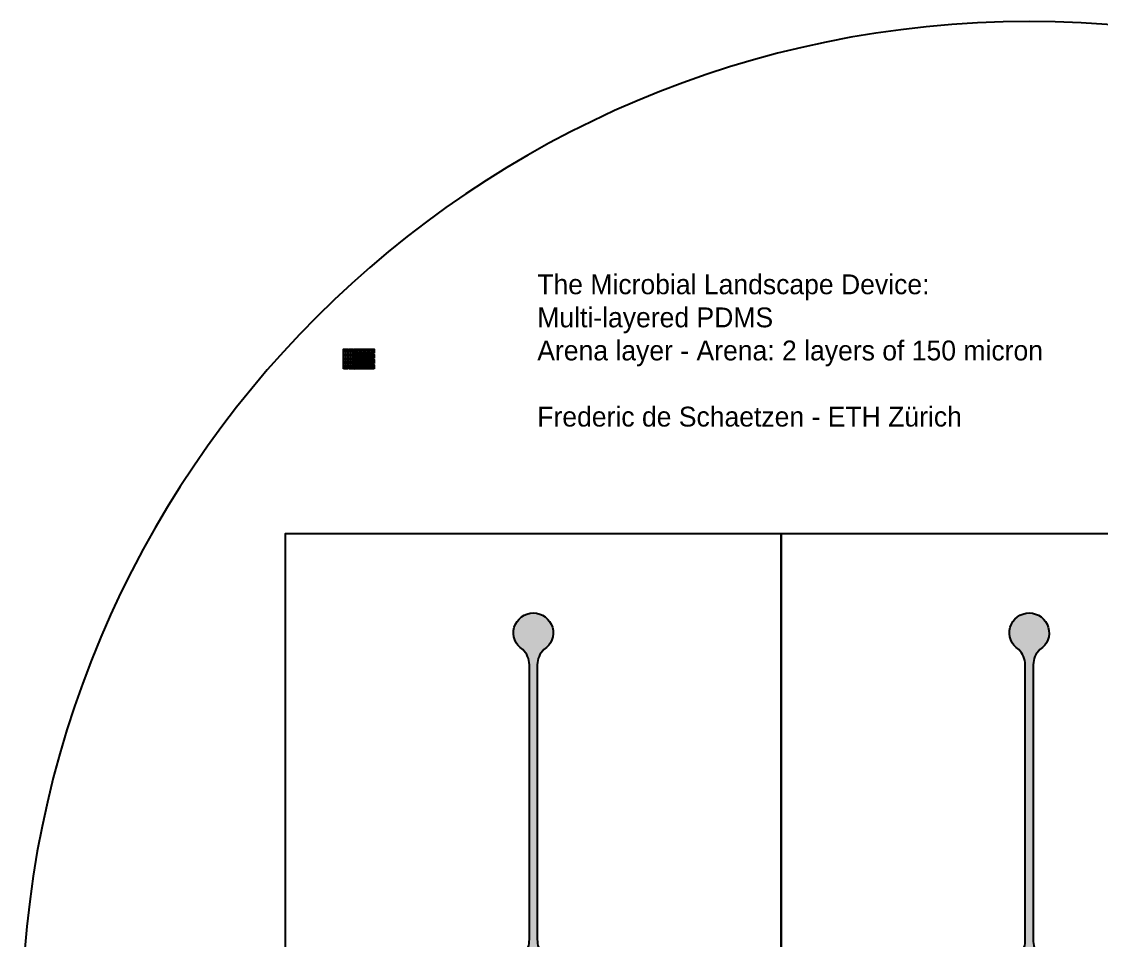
# Model space of a CAD drawing. Extents: x -163 to -54, y -239 to -137.
# Drawn here: x -159.2 to -104.8, y -183.7 to -137.5 of the extents above; entities that cross this region are included whole.
import ezdxf

# ---------------------------------------------------------------- set-up
doc = ezdxf.new("R2010")
doc.units = 0
doc.header["$MEASUREMENT"] = 0

msp = doc.modelspace()

# ---------------------------------------------------------------- hatches: boundary and pattern name
h = msp.add_hatch(color=256)
h.dxf.hatch_style = 1
h.paths.add_polyline_path([(-142.8619220078881, -154.0443078209896), (-142.8619220078881, -153.9943078209895), (-142.8919220078881, -153.9943078209895), (-142.8919220078881, -154.0443078209896), (-142.9419220078881, -154.0443078209896), (-142.9419220078881, -154.0743078209896), (-142.8919220078881, -154.0743078209896), (-142.8919220078881, -154.0843078209896), (-142.8919220078881, -154.1243078209895), (-142.8619220078881, -154.1243078209895), (-142.8619220078881, -154.0743078209896), (-142.8119220078881, -154.0743078209896), (-142.8119220078881, -154.0443078209896)])
h.paths.add_polyline_path([(-142.8619220078881, -154.2443078209895), (-142.8619220078881, -154.1943078209895), (-142.8919220078881, -154.1943078209895), (-142.8919220078881, -154.2443078209895), (-142.9419220078881, -154.2443078209895), (-142.9419220078881, -154.2743078209896), (-142.8919220078881, -154.2743078209896), (-142.8919220078881, -154.2843078209896), (-142.8919220078881, -154.3243078209895), (-142.8619220078881, -154.3243078209895), (-142.8619220078881, -154.2743078209896), (-142.8119220078881, -154.2743078209896), (-142.8119220078881, -154.2443078209895)])
h.paths.add_polyline_path([(-142.8619220078881, -154.4443078209895), (-142.8619220078881, -154.3943078209895), (-142.8919220078881, -154.3943078209895), (-142.8919220078881, -154.4443078209895), (-142.9419220078881, -154.4443078209895), (-142.9419220078881, -154.4743078209896), (-142.8919220078881, -154.4743078209896), (-142.8919220078881, -154.4843078209896), (-142.8919220078881, -154.5243078209895), (-142.8619220078881, -154.5243078209895), (-142.8619220078881, -154.4743078209896), (-142.8119220078881, -154.4743078209896), (-142.8119220078881, -154.4443078209895)])
h.paths.add_polyline_path([(-142.8619220078881, -154.6443078209895), (-142.8619220078881, -154.5943078209895), (-142.8919220078881, -154.5943078209895), (-142.8919220078881, -154.6443078209895), (-142.9419220078881, -154.6443078209895), (-142.9419220078881, -154.6743078209896), (-142.8919220078881, -154.6743078209896), (-142.8919220078881, -154.6843078209895), (-142.8919220078881, -154.7243078209895), (-142.8619220078881, -154.7243078209895), (-142.8619220078881, -154.6743078209896), (-142.8119220078881, -154.6743078209896), (-142.8119220078881, -154.6443078209895)])
h.paths.add_polyline_path([(-142.8619220078881, -154.8443078209895), (-142.8619220078881, -154.7943078209895), (-142.8919220078881, -154.7943078209895), (-142.8919220078881, -154.8443078209895), (-142.9419220078881, -154.8443078209895), (-142.9419220078881, -154.8743078209895), (-142.8919220078881, -154.8743078209895), (-142.8919220078881, -154.8843078209895), (-142.8919220078881, -154.9243078209895), (-142.8619220078881, -154.9243078209895), (-142.8619220078881, -154.8743078209895), (-142.8119220078881, -154.8743078209895), (-142.8119220078881, -154.8443078209895)])
h.paths.add_polyline_path([(-142.5952553412214, -154.8443078209895), (-142.5952553412214, -154.7943078209895), (-142.6252553412214, -154.7943078209895), (-142.6252553412214, -154.8443078209895), (-142.6752553412215, -154.8443078209895), (-142.6752553412215, -154.8743078209895), (-142.6252553412214, -154.8743078209895), (-142.6252553412214, -154.8843078209895), (-142.6252553412214, -154.9243078209895), (-142.5952553412214, -154.9243078209895), (-142.5952553412214, -154.8743078209895), (-142.5452553412215, -154.8743078209895), (-142.5452553412215, -154.8443078209895)])
h.paths.add_polyline_path([(-142.5952553412214, -154.6443078209895), (-142.5952553412214, -154.5943078209895), (-142.6252553412214, -154.5943078209895), (-142.6252553412214, -154.6443078209895), (-142.6752553412215, -154.6443078209895), (-142.6752553412215, -154.6743078209896), (-142.6252553412214, -154.6743078209896), (-142.6252553412214, -154.6843078209895), (-142.6252553412214, -154.7243078209895), (-142.5952553412214, -154.7243078209895), (-142.5952553412214, -154.6743078209896), (-142.5452553412215, -154.6743078209896), (-142.5452553412215, -154.6443078209895)])
h.paths.add_polyline_path([(-142.5952553412214, -154.4443078209895), (-142.5952553412214, -154.3943078209895), (-142.6252553412214, -154.3943078209895), (-142.6252553412214, -154.4443078209895), (-142.6752553412215, -154.4443078209895), (-142.6752553412215, -154.4743078209896), (-142.6252553412214, -154.4743078209896), (-142.6252553412214, -154.4843078209896), (-142.6252553412214, -154.5243078209895), (-142.5952553412214, -154.5243078209895), (-142.5952553412214, -154.4743078209896), (-142.5452553412215, -154.4743078209896), (-142.5452553412215, -154.4443078209895)])
h.paths.add_polyline_path([(-142.5952553412214, -154.2443078209895), (-142.5952553412214, -154.1943078209895), (-142.6252553412214, -154.1943078209895), (-142.6252553412214, -154.2443078209895), (-142.6752553412215, -154.2443078209895), (-142.6752553412215, -154.2743078209896), (-142.6252553412214, -154.2743078209896), (-142.6252553412214, -154.2843078209896), (-142.6252553412214, -154.3243078209895), (-142.5952553412214, -154.3243078209895), (-142.5952553412214, -154.2743078209896), (-142.5452553412215, -154.2743078209896), (-142.5452553412215, -154.2443078209895)])
h.paths.add_polyline_path([(-142.5952553412214, -154.0443078209896), (-142.5952553412214, -153.9943078209895), (-142.6252553412214, -153.9943078209895), (-142.6252553412214, -154.0443078209896), (-142.6752553412215, -154.0443078209896), (-142.6752553412215, -154.0743078209896), (-142.6252553412214, -154.0743078209896), (-142.6252553412214, -154.0843078209896), (-142.6252553412214, -154.1243078209895), (-142.5952553412214, -154.1243078209895), (-142.5952553412214, -154.0743078209896), (-142.5452553412215, -154.0743078209896), (-142.5452553412215, -154.0443078209896)])
h.paths.add_polyline_path([(-142.3585886745547, -154.0443078209895), (-142.4085886745547, -154.0443078209895), (-142.4085886745547, -154.0743078209895), (-142.3585886745547, -154.0743078209895), (-142.3585886745547, -154.1243078209895), (-142.3285886745547, -154.1243078209895), (-142.3285886745547, -154.0743078209895), (-142.3185886745547, -154.0743078209895), (-142.2785886745547, -154.0743078209895), (-142.2785886745547, -154.0443078209895), (-142.3285886745547, -154.0443078209895), (-142.3285886745547, -153.9943078209895), (-142.3585886745547, -153.9943078209895)])
h.paths.add_polyline_path([(-142.3585886745547, -154.3109744876562), (-142.4085886745547, -154.3109744876562), (-142.4085886745547, -154.3409744876562), (-142.3585886745547, -154.3409744876562), (-142.3585886745547, -154.3909744876562), (-142.3285886745547, -154.3909744876562), (-142.3285886745547, -154.3409744876562), (-142.3185886745547, -154.3409744876562), (-142.2785886745547, -154.3409744876562), (-142.2785886745547, -154.3109744876562), (-142.3285886745547, -154.3109744876562), (-142.3285886745547, -154.2609744876562), (-142.3585886745547, -154.2609744876562)])
h.paths.add_polyline_path([(-142.3585886745547, -154.5776411543229), (-142.4085886745547, -154.5776411543229), (-142.4085886745547, -154.6076411543228), (-142.3585886745547, -154.6076411543228), (-142.3585886745547, -154.6576411543228), (-142.3285886745547, -154.6576411543228), (-142.3285886745547, -154.6076411543228), (-142.3185886745547, -154.6076411543228), (-142.2785886745547, -154.6076411543228), (-142.2785886745547, -154.5776411543229), (-142.3285886745547, -154.5776411543229), (-142.3285886745547, -154.5276411543229), (-142.3585886745547, -154.5276411543229)])
h.paths.add_polyline_path([(-142.3585886745547, -154.8443078209895), (-142.4085886745547, -154.8443078209895), (-142.4085886745547, -154.8743078209895), (-142.3585886745547, -154.8743078209895), (-142.3585886745547, -154.9243078209895), (-142.3285886745547, -154.9243078209895), (-142.3285886745547, -154.8743078209895), (-142.3185886745547, -154.8743078209895), (-142.2785886745547, -154.8743078209895), (-142.2785886745547, -154.8443078209895), (-142.3285886745547, -154.8443078209895), (-142.3285886745547, -154.7943078209895), (-142.3585886745547, -154.7943078209895)])
h.paths.add_polyline_path([(-142.1585886745547, -154.8443078209895), (-142.2085886745547, -154.8443078209895), (-142.2085886745547, -154.8743078209895), (-142.1585886745547, -154.8743078209895), (-142.1585886745547, -154.9243078209895), (-142.1285886745547, -154.9243078209895), (-142.1285886745547, -154.8743078209895), (-142.1185886745548, -154.8743078209895), (-142.0785886745547, -154.8743078209895), (-142.0785886745547, -154.8443078209895), (-142.1285886745547, -154.8443078209895), (-142.1285886745547, -154.7943078209895), (-142.1585886745547, -154.7943078209895)])
h.paths.add_polyline_path([(-142.1585886745547, -154.5776411543229), (-142.2085886745547, -154.5776411543229), (-142.2085886745547, -154.6076411543228), (-142.1585886745547, -154.6076411543228), (-142.1585886745547, -154.6576411543228), (-142.1285886745547, -154.6576411543228), (-142.1285886745547, -154.6076411543228), (-142.1185886745548, -154.6076411543228), (-142.0785886745547, -154.6076411543228), (-142.0785886745547, -154.5776411543229), (-142.1285886745547, -154.5776411543229), (-142.1285886745547, -154.5276411543229), (-142.1585886745547, -154.5276411543229)])
h.paths.add_polyline_path([(-142.1585886745547, -154.3109744876562), (-142.2085886745547, -154.3109744876562), (-142.2085886745547, -154.3409744876562), (-142.1585886745547, -154.3409744876562), (-142.1585886745547, -154.3909744876562), (-142.1285886745547, -154.3909744876562), (-142.1285886745547, -154.3409744876562), (-142.1185886745548, -154.3409744876562), (-142.0785886745547, -154.3409744876562), (-142.0785886745547, -154.3109744876562), (-142.1285886745547, -154.3109744876562), (-142.1285886745547, -154.2609744876562), (-142.1585886745547, -154.2609744876562)])
h.paths.add_polyline_path([(-142.1585886745547, -154.0443078209895), (-142.2085886745547, -154.0443078209895), (-142.2085886745547, -154.0743078209895), (-142.1585886745547, -154.0743078209895), (-142.1585886745547, -154.1243078209895), (-142.1285886745547, -154.1243078209895), (-142.1285886745547, -154.0743078209895), (-142.1185886745548, -154.0743078209895), (-142.0785886745547, -154.0743078209895), (-142.0785886745547, -154.0443078209895), (-142.1285886745547, -154.0443078209895), (-142.1285886745547, -153.9943078209895), (-142.1585886745547, -153.9943078209895)])
h.paths.add_polyline_path([(-141.9585886745548, -154.0443078209895), (-142.0085886745547, -154.0443078209895), (-142.0085886745547, -154.0743078209895), (-141.9585886745548, -154.0743078209895), (-141.9585886745548, -154.1243078209895), (-141.9285886745548, -154.1243078209895), (-141.9285886745548, -154.0743078209895), (-141.9185886745548, -154.0743078209895), (-141.8785886745547, -154.0743078209895), (-141.8785886745547, -154.0443078209895), (-141.9285886745548, -154.0443078209895), (-141.9285886745548, -153.9943078209895), (-141.9585886745548, -153.9943078209895)])
h.paths.add_polyline_path([(-141.9585886745548, -154.3109744876562), (-142.0085886745547, -154.3109744876562), (-142.0085886745547, -154.3409744876562), (-141.9585886745548, -154.3409744876562), (-141.9585886745548, -154.3909744876562), (-141.9285886745548, -154.3909744876562), (-141.9285886745548, -154.3409744876562), (-141.9185886745548, -154.3409744876562), (-141.8785886745547, -154.3409744876562), (-141.8785886745547, -154.3109744876562), (-141.9285886745548, -154.3109744876562), (-141.9285886745548, -154.2609744876562), (-141.9585886745548, -154.2609744876562)])
h.paths.add_polyline_path([(-141.9585886745548, -154.5776411543229), (-142.0085886745547, -154.5776411543229), (-142.0085886745547, -154.6076411543228), (-141.9585886745548, -154.6076411543228), (-141.9585886745548, -154.6576411543228), (-141.9285886745548, -154.6576411543228), (-141.9285886745548, -154.6076411543228), (-141.9185886745548, -154.6076411543228), (-141.8785886745547, -154.6076411543228), (-141.8785886745547, -154.5776411543229), (-141.9285886745548, -154.5776411543229), (-141.9285886745548, -154.5276411543229), (-141.9585886745548, -154.5276411543229)])
h.paths.add_polyline_path([(-141.9585886745548, -154.8443078209895), (-142.0085886745547, -154.8443078209895), (-142.0085886745547, -154.8743078209895), (-141.9585886745548, -154.8743078209895), (-141.9585886745548, -154.9243078209895), (-141.9285886745548, -154.9243078209895), (-141.9285886745548, -154.8743078209895), (-141.9185886745548, -154.8743078209895), (-141.8785886745547, -154.8743078209895), (-141.8785886745547, -154.8443078209895), (-141.9285886745548, -154.8443078209895), (-141.9285886745548, -154.7943078209895), (-141.9585886745548, -154.7943078209895)])
h.paths.add_polyline_path([(-141.7585886745548, -154.8443078209895), (-141.8085886745548, -154.8443078209895), (-141.8085886745548, -154.8743078209895), (-141.7585886745548, -154.8743078209895), (-141.7585886745548, -154.9243078209895), (-141.7285886745548, -154.9243078209895), (-141.7285886745548, -154.8743078209895), (-141.7185886745548, -154.8743078209895), (-141.6785886745548, -154.8743078209895), (-141.6785886745548, -154.8443078209895), (-141.7285886745548, -154.8443078209895), (-141.7285886745548, -154.7943078209895), (-141.7585886745548, -154.7943078209895)])
h.paths.add_polyline_path([(-141.7585886745548, -154.5776411543229), (-141.8085886745548, -154.5776411543229), (-141.8085886745548, -154.6076411543228), (-141.7585886745548, -154.6076411543228), (-141.7585886745548, -154.6576411543228), (-141.7285886745548, -154.6576411543228), (-141.7285886745548, -154.6076411543228), (-141.7185886745548, -154.6076411543228), (-141.6785886745548, -154.6076411543228), (-141.6785886745548, -154.5776411543229), (-141.7285886745548, -154.5776411543229), (-141.7285886745548, -154.5276411543229), (-141.7585886745548, -154.5276411543229)])
h.paths.add_polyline_path([(-141.7585886745548, -154.3109744876562), (-141.8085886745548, -154.3109744876562), (-141.8085886745548, -154.3409744876562), (-141.7585886745548, -154.3409744876562), (-141.7585886745548, -154.3909744876562), (-141.7285886745548, -154.3909744876562), (-141.7285886745548, -154.3409744876562), (-141.7185886745548, -154.3409744876562), (-141.6785886745548, -154.3409744876562), (-141.6785886745548, -154.3109744876562), (-141.7285886745548, -154.3109744876562), (-141.7285886745548, -154.2609744876562), (-141.7585886745548, -154.2609744876562)])
h.paths.add_polyline_path([(-141.7585886745548, -154.0443078209895), (-141.8085886745548, -154.0443078209895), (-141.8085886745548, -154.0743078209895), (-141.7585886745548, -154.0743078209895), (-141.7585886745548, -154.1243078209895), (-141.7285886745548, -154.1243078209895), (-141.7285886745548, -154.0743078209895), (-141.7185886745548, -154.0743078209895), (-141.6785886745548, -154.0743078209895), (-141.6785886745548, -154.0443078209895), (-141.7285886745548, -154.0443078209895), (-141.7285886745548, -153.9943078209895), (-141.7585886745548, -153.9943078209895)])
h = msp.add_hatch(color=256)
h.dxf.hatch_style = 1
h.paths.add_polyline_path([(-141.5585886731803, -154.8443078245473), (-141.6085886731803, -154.8443078245473), (-141.6085886731803, -154.8743078245473), (-141.5585886731803, -154.8743078245473), (-141.5585886731803, -154.9243078245473), (-141.5285886731803, -154.9243078245473), (-141.5285886731803, -154.8743078245473), (-141.5185886731803, -154.8743078245473), (-141.4785886731803, -154.8743078245473), (-141.4785886731803, -154.8443078245473), (-141.5285886731803, -154.8443078245473), (-141.5285886731803, -154.7943078245473), (-141.5585886731803, -154.7943078245473)])
h.paths.add_polyline_path([(-141.5585886745548, -154.5776411543229), (-141.6085886745548, -154.5776411543229), (-141.6085886745548, -154.6076411543228), (-141.5585886745548, -154.6076411543228), (-141.5585886745548, -154.6576411543228), (-141.5285886745548, -154.6576411543228), (-141.5285886745548, -154.6076411543228), (-141.5185886745548, -154.6076411543228), (-141.4785886745548, -154.6076411543228), (-141.4785886745548, -154.5776411543229), (-141.5285886745548, -154.5776411543229), (-141.5285886745548, -154.5276411543229), (-141.5585886745548, -154.5276411543229)])
h.paths.add_polyline_path([(-141.5585886745548, -154.3109744876562), (-141.6085886745548, -154.3109744876562), (-141.6085886745548, -154.3409744876562), (-141.5585886745548, -154.3409744876562), (-141.5585886745548, -154.3909744876562), (-141.5285886745548, -154.3909744876562), (-141.5285886745548, -154.3409744876562), (-141.5185886745548, -154.3409744876562), (-141.4785886745548, -154.3409744876562), (-141.4785886745548, -154.3109744876562), (-141.5285886745548, -154.3109744876562), (-141.5285886745548, -154.2609744876562), (-141.5585886745548, -154.2609744876562)])
h.paths.add_polyline_path([(-141.5585886735565, -154.0443078236073), (-141.6085886735565, -154.0443078236073), (-141.6085886735565, -154.0743078236073), (-141.5585886735565, -154.0743078236073), (-141.5585886735565, -154.1243078236073), (-141.5285886735565, -154.1243078236073), (-141.5285886735565, -154.0743078236073), (-141.5185886735565, -154.0743078236073), (-141.4785886735565, -154.0743078236073), (-141.4785886735565, -154.0443078236073), (-141.5285886735565, -154.0443078236073), (-141.5285886735565, -153.9943078236073), (-141.5585886735565, -153.9943078236073)])
h = msp.add_hatch(color=256)
h.dxf.hatch_style = 1
edge = h.paths.add_edge_path()
edge.add_line((-131.3589216838837, -189.6875833902776), (-133.0002252971805, -192.0447262474204))
edge.add_arc((-131.7066432212724, -192.811788580538), 1.503907979232281, 149.3331024544326, 179.9999999999978)
edge.add_line((-133.2105512005047, -192.811788580538), (-133.2105512005055, -206.6510133060382))
edge.add_arc((-132.1731708454298, -206.6510133060382), 1.037380355075669, 179.9999999999968, 227.3120438525849)
edge.add_arc((-133.4105512005056, -208.2590119617061), 0.9999999999999898, -237.72177257089072, 57.72177257088572, ccw=False)
edge.add_arc((-134.6479315555812, -206.6510133060381), 1.037380355075727, 312.6879561474085, 359.9999999999968)
edge.add_line((-133.6105512005055, -206.6510133060381), (-133.6105512005047, -192.811788580538))
edge.add_arc((-135.114459179737, -192.8117885805379), 1.503907979232281, 359.9999999999968, 390.6668975455611)
edge.add_line((-133.8208771038288, -192.0447262474204), (-135.4621807171252, -189.6875833902775))
edge.add_arc((-133.4105512005044, -188.2590119617061), 2.500000000000021, 145.1500954209535, 214.849904579045, ccw=False)
edge.add_line((-135.4621807171252, -186.8304405331347), (-133.8208771038286, -184.4732976759919))
edge.add_arc((-135.1144591797368, -183.7062353428743), 1.50390797923233, 329.3331024544337, 359.9999999999989)
edge.add_line((-133.6105512005044, -183.7062353428743), (-133.6105512005044, -169.8670106173741))
edge.add_arc((-134.6479315555802, -169.8670106173741), 1.037380355075726, 0, 47.31204385258707)
edge.add_arc((-133.4105512005044, -168.2590119617061), 1.000000000000023, -57.72177257089021, 237.7217725708888, ccw=False)
edge.add_arc((-132.1731708454287, -169.8670106173741), 1.037380355075704, 132.6879561474118, 180)
edge.add_line((-133.2105512005044, -169.8670106173741), (-133.2105512005044, -183.7062353428743))
edge.add_arc((-131.7066432212721, -183.7062353428744), 1.503907979232309, 179.9999999999989, 210.6668975455645)
edge.add_line((-133.0002252971803, -184.4732976759919), (-131.3589216838837, -186.8304405331347))
edge.add_arc((-133.4105512005044, -188.2590119617061), 2.500000000000007, -34.84990457904678, 34.84990457904678, ccw=False)
h = msp.add_hatch(color=256)
h.dxf.hatch_style = 1
edge = h.paths.add_edge_path()
edge.add_line((-106.3589216838837, -189.6875833902779), (-108.0002252971804, -192.0447262474208))
edge.add_arc((-106.7066432212723, -192.8117885805384), 1.503907979232307, 149.3331024544319, 179.9999999999968)
edge.add_line((-108.2105512005046, -192.8117885805383), (-108.2105512005054, -206.6510133060385))
edge.add_arc((-107.1731708454297, -206.6510133060386), 1.037380355075697, 179.9999999999968, 227.3120438525844)
edge.add_arc((-108.4105512005055, -208.2590119617065), 1.000000000000006, -237.72177257089095, 57.7217725708872, ccw=False)
edge.add_arc((-109.6479315555811, -206.6510133060385), 1.037380355075696, 312.687956147409, 359.9999999999984)
edge.add_line((-108.6105512005054, -206.6510133060385), (-108.6105512005046, -192.8117885805383))
edge.add_arc((-110.1144591797369, -192.8117885805382), 1.503907979232295, 359.9999999999968, 390.6668975455608)
edge.add_line((-108.8208771038287, -192.0447262474208), (-110.4621807171251, -189.6875833902779))
edge.add_arc((-108.4105512005044, -188.2590119617065), 2.500000000000021, 145.1500954209535, 214.849904579045, ccw=False)
edge.add_line((-110.4621807171251, -186.830440533135), (-108.8208771038285, -184.4732976759922))
edge.add_arc((-110.1144591797367, -183.7062353428747), 1.503907979232317, 329.3331024544334, 359.9999999999989)
edge.add_line((-108.6105512005044, -183.7062353428747), (-108.6105512005044, -169.8670106173745))
edge.add_arc((-109.6479315555801, -169.8670106173745), 1.037380355075697, 0, 47.31204385258823)
edge.add_arc((-108.4105512005044, -168.2590119617064), 1.000000000000015, -57.72177257088953, 237.7217725708895, ccw=False)
edge.add_arc((-107.1731708454287, -169.8670106173745), 1.037380355075714, 132.6879561474124, 180)
edge.add_line((-108.2105512005044, -169.8670106173745), (-108.2105512005043, -183.7062353428747))
edge.add_arc((-106.706643221272, -183.7062353428747), 1.503907979232309, 180, 210.6668975455654)
edge.add_line((-108.0002252971802, -184.4732976759922), (-106.3589216838837, -186.830440533135))
edge.add_arc((-108.4105512005044, -188.2590119617065), 2.500000000000007, -34.84990457904678, 34.84990457904678, ccw=False)

# ---------------------------------------------------------------- linework, layer by layer
msp.add_line((-142.4685886745548, -154.9593078209895), (-142.4435886745548, -154.9593078209895))
for points in [[(-57.6105512005044, -188.2590119617064, 0.9999999999999999), (-159.2105512005044, -188.2590119617064, 0.9999999999999999), (-57.6105512005044, -188.2590119617064)], [(-131.3589216838837, -189.6875833902776), (-133.0002252971805, -192.0447262474204, 0.1346139652638198), (-133.2105512005047, -192.811788580538), (-133.2105512005055, -206.6510133060382, 0.2094211567484371), (-132.8765200917624, -207.4135471339963, -3.455725326663301), (-133.9445823092487, -207.4135471339962, 0.2094211567484441), (-133.6105512005055, -206.6510133060381), (-133.6105512005047, -192.811788580538, 0.1346139652638162), (-133.8208771038288, -192.0447262474204), (-135.4621807171252, -189.6875833902775, -0.3138593383654851), (-135.4621807171252, -186.8304405331347), (-133.8208771038286, -184.4732976759919, 0.1346139652638221), (-133.6105512005044, -183.7062353428743), (-133.6105512005044, -169.8670106173741, 0.2094211567484411), (-133.9445823092476, -169.104476789416, -3.455725326663341), (-132.8765200917613, -169.104476789416, 0.20942115674844), (-133.2105512005044, -169.8670106173741), (-133.2105512005044, -183.7062353428743, 0.1346139652638222), (-133.0002252971803, -184.4732976759919), (-131.3589216838837, -186.8304405331347, -0.3138593383654968)], [(-106.3589216838837, -189.6875833902779), (-108.0002252971804, -192.0447262474208, 0.1346139652638198), (-108.2105512005046, -192.8117885805383), (-108.2105512005054, -206.6510133060385, 0.2094211567484371), (-107.8765200917623, -207.4135471339966, -3.455725326663301), (-108.9445823092486, -207.4135471339966, 0.2094211567484441), (-108.6105512005054, -206.6510133060385), (-108.6105512005046, -192.8117885805383, 0.1346139652638162), (-108.8208771038287, -192.0447262474208), (-110.4621807171251, -189.6875833902779, -0.3138593383654851), (-110.4621807171251, -186.830440533135), (-108.8208771038285, -184.4732976759922, 0.1346139652638221), (-108.6105512005044, -183.7062353428747), (-108.6105512005044, -169.8670106173745, 0.2094211567484411), (-108.9445823092476, -169.1044767894164, -3.455725326663341), (-107.8765200917612, -169.1044767894164, 0.20942115674844), (-108.2105512005044, -169.8670106173745), (-108.2105512005043, -183.7062353428747, 0.1346139652638222), (-108.0002252971802, -184.4732976759922), (-106.3589216838837, -186.830440533135, -0.3138593383654968)]]:
    msp.add_lwpolyline(points, format="xyb", close=True)
for points in [[(-142.9769220078881, -154.9593078209895), (-142.9769220078881, -153.9593078209895), (-142.7769220078881, -153.9593078209895), (-142.7769220078881, -154.9593078209895)], [(-142.8619220078881, -154.0443078209896), (-142.8619220078881, -153.9943078209895), (-142.8919220078881, -153.9943078209895), (-142.8919220078881, -154.0443078209896), (-142.9419220078881, -154.0443078209896), (-142.9419220078881, -154.0743078209896), (-142.8919220078881, -154.0743078209896), (-142.8919220078881, -154.0843078209896), (-142.8919220078881, -154.1243078209895), (-142.8619220078881, -154.1243078209895), (-142.8619220078881, -154.0743078209896), (-142.8119220078881, -154.0743078209896), (-142.8119220078881, -154.0443078209896)], [(-142.8619220078881, -154.2443078209895), (-142.8619220078881, -154.1943078209895), (-142.8919220078881, -154.1943078209895), (-142.8919220078881, -154.2443078209895), (-142.9419220078881, -154.2443078209895), (-142.9419220078881, -154.2743078209896), (-142.8919220078881, -154.2743078209896), (-142.8919220078881, -154.2843078209896), (-142.8919220078881, -154.3243078209895), (-142.8619220078881, -154.3243078209895), (-142.8619220078881, -154.2743078209896), (-142.8119220078881, -154.2743078209896), (-142.8119220078881, -154.2443078209895)], [(-142.8619220078881, -154.4443078209895), (-142.8619220078881, -154.3943078209895), (-142.8919220078881, -154.3943078209895), (-142.8919220078881, -154.4443078209895), (-142.9419220078881, -154.4443078209895), (-142.9419220078881, -154.4743078209896), (-142.8919220078881, -154.4743078209896), (-142.8919220078881, -154.4843078209896), (-142.8919220078881, -154.5243078209895), (-142.8619220078881, -154.5243078209895), (-142.8619220078881, -154.4743078209896), (-142.8119220078881, -154.4743078209896), (-142.8119220078881, -154.4443078209895)], [(-142.7102553412215, -154.9593078209895), (-142.7102553412215, -153.9593078209895), (-142.5102553412215, -153.9593078209895), (-142.5102553412215, -154.9593078209895)], [(-142.5952553412214, -154.0443078209896), (-142.5952553412214, -153.9943078209895), (-142.6252553412214, -153.9943078209895), (-142.6252553412214, -154.0443078209896), (-142.6752553412215, -154.0443078209896), (-142.6752553412215, -154.0743078209896), (-142.6252553412214, -154.0743078209896), (-142.6252553412214, -154.0843078209896), (-142.6252553412214, -154.1243078209895), (-142.5952553412214, -154.1243078209895), (-142.5952553412214, -154.0743078209896), (-142.5452553412215, -154.0743078209896), (-142.5452553412215, -154.0443078209896)], [(-142.5952553412214, -154.2443078209895), (-142.5952553412214, -154.1943078209895), (-142.6252553412214, -154.1943078209895), (-142.6252553412214, -154.2443078209895), (-142.6752553412215, -154.2443078209895), (-142.6752553412215, -154.2743078209896), (-142.6252553412214, -154.2743078209896), (-142.6252553412214, -154.2843078209896), (-142.6252553412214, -154.3243078209895), (-142.5952553412214, -154.3243078209895), (-142.5952553412214, -154.2743078209896), (-142.5452553412215, -154.2743078209896), (-142.5452553412215, -154.2443078209895)], [(-142.5952553412214, -154.4443078209895), (-142.5952553412214, -154.3943078209895), (-142.6252553412214, -154.3943078209895), (-142.6252553412214, -154.4443078209895), (-142.6752553412215, -154.4443078209895), (-142.6752553412215, -154.4743078209896), (-142.6252553412214, -154.4743078209896), (-142.6252553412214, -154.4843078209896), (-142.6252553412214, -154.5243078209895), (-142.5952553412214, -154.5243078209895), (-142.5952553412214, -154.4743078209896), (-142.5452553412215, -154.4743078209896), (-142.5452553412215, -154.4443078209895)], [(-141.4435886745548, -154.1593078209895), (-142.4435886745548, -154.1593078209895), (-142.4435886745548, -153.9593078209895), (-141.4435886745548, -153.9593078209895)], [(-141.4435886745548, -154.4259744876562), (-142.4435886745548, -154.4259744876562), (-142.4435886745548, -154.2259744876562), (-141.4435886745548, -154.2259744876562)], [(-142.3585886745547, -154.0443078209895), (-142.4085886745547, -154.0443078209895), (-142.4085886745547, -154.0743078209895), (-142.3585886745547, -154.0743078209895), (-142.3585886745547, -154.1243078209895), (-142.3285886745547, -154.1243078209895), (-142.3285886745547, -154.0743078209895), (-142.3185886745547, -154.0743078209895), (-142.2785886745547, -154.0743078209895), (-142.2785886745547, -154.0443078209895), (-142.3285886745547, -154.0443078209895), (-142.3285886745547, -153.9943078209895), (-142.3585886745547, -153.9943078209895)], [(-142.3585886745547, -154.3109744876562), (-142.4085886745547, -154.3109744876562), (-142.4085886745547, -154.3409744876562), (-142.3585886745547, -154.3409744876562), (-142.3585886745547, -154.3909744876562), (-142.3285886745547, -154.3909744876562), (-142.3285886745547, -154.3409744876562), (-142.3185886745547, -154.3409744876562), (-142.2785886745547, -154.3409744876562), (-142.2785886745547, -154.3109744876562), (-142.3285886745547, -154.3109744876562), (-142.3285886745547, -154.2609744876562), (-142.3585886745547, -154.2609744876562)], [(-142.1585886745547, -154.0443078209895), (-142.2085886745547, -154.0443078209895), (-142.2085886745547, -154.0743078209895), (-142.1585886745547, -154.0743078209895), (-142.1585886745547, -154.1243078209895), (-142.1285886745547, -154.1243078209895), (-142.1285886745547, -154.0743078209895), (-142.1185886745548, -154.0743078209895), (-142.0785886745547, -154.0743078209895), (-142.0785886745547, -154.0443078209895), (-142.1285886745547, -154.0443078209895), (-142.1285886745547, -153.9943078209895), (-142.1585886745547, -153.9943078209895)], [(-142.1585886745547, -154.3109744876562), (-142.2085886745547, -154.3109744876562), (-142.2085886745547, -154.3409744876562), (-142.1585886745547, -154.3409744876562), (-142.1585886745547, -154.3909744876562), (-142.1285886745547, -154.3909744876562), (-142.1285886745547, -154.3409744876562), (-142.1185886745548, -154.3409744876562), (-142.0785886745547, -154.3409744876562), (-142.0785886745547, -154.3109744876562), (-142.1285886745547, -154.3109744876562), (-142.1285886745547, -154.2609744876562), (-142.1585886745547, -154.2609744876562)], [(-141.9585886745548, -154.0443078209895), (-142.0085886745547, -154.0443078209895), (-142.0085886745547, -154.0743078209895), (-141.9585886745548, -154.0743078209895), (-141.9585886745548, -154.1243078209895), (-141.9285886745548, -154.1243078209895), (-141.9285886745548, -154.0743078209895), (-141.9185886745548, -154.0743078209895), (-141.8785886745547, -154.0743078209895), (-141.8785886745547, -154.0443078209895), (-141.9285886745548, -154.0443078209895), (-141.9285886745548, -153.9943078209895), (-141.9585886745548, -153.9943078209895)], [(-141.9585886745548, -154.3109744876562), (-142.0085886745547, -154.3109744876562), (-142.0085886745547, -154.3409744876562), (-141.9585886745548, -154.3409744876562), (-141.9585886745548, -154.3909744876562), (-141.9285886745548, -154.3909744876562), (-141.9285886745548, -154.3409744876562), (-141.9185886745548, -154.3409744876562), (-141.8785886745547, -154.3409744876562), (-141.8785886745547, -154.3109744876562), (-141.9285886745548, -154.3109744876562), (-141.9285886745548, -154.2609744876562), (-141.9585886745548, -154.2609744876562)], [(-141.7585886745548, -154.0443078209895), (-141.8085886745548, -154.0443078209895), (-141.8085886745548, -154.0743078209895), (-141.7585886745548, -154.0743078209895), (-141.7585886745548, -154.1243078209895), (-141.7285886745548, -154.1243078209895), (-141.7285886745548, -154.0743078209895), (-141.7185886745548, -154.0743078209895), (-141.6785886745548, -154.0743078209895), (-141.6785886745548, -154.0443078209895), (-141.7285886745548, -154.0443078209895), (-141.7285886745548, -153.9943078209895), (-141.7585886745548, -153.9943078209895)], [(-141.7585886745548, -154.3109744876562), (-141.8085886745548, -154.3109744876562), (-141.8085886745548, -154.3409744876562), (-141.7585886745548, -154.3409744876562), (-141.7585886745548, -154.3909744876562), (-141.7285886745548, -154.3909744876562), (-141.7285886745548, -154.3409744876562), (-141.7185886745548, -154.3409744876562), (-141.6785886745548, -154.3409744876562), (-141.6785886745548, -154.3109744876562), (-141.7285886745548, -154.3109744876562), (-141.7285886745548, -154.2609744876562), (-141.7585886745548, -154.2609744876562)], [(-141.5585886735565, -154.0443078236073), (-141.6085886735565, -154.0443078236073), (-141.6085886735565, -154.0743078236073), (-141.5585886735565, -154.0743078236073), (-141.5585886735565, -154.1243078236073), (-141.5285886735565, -154.1243078236073), (-141.5285886735565, -154.0743078236073), (-141.5185886735565, -154.0743078236073), (-141.4785886735565, -154.0743078236073), (-141.4785886735565, -154.0443078236073), (-141.5285886735565, -154.0443078236073), (-141.5285886735565, -153.9943078236073), (-141.5585886735565, -153.9943078236073)], [(-141.5585886745548, -154.3109744876562), (-141.6085886745548, -154.3109744876562), (-141.6085886745548, -154.3409744876562), (-141.5585886745548, -154.3409744876562), (-141.5585886745548, -154.3909744876562), (-141.5285886745548, -154.3909744876562), (-141.5285886745548, -154.3409744876562), (-141.5185886745548, -154.3409744876562), (-141.4785886745548, -154.3409744876562), (-141.4785886745548, -154.3109744876562), (-141.5285886745548, -154.3109744876562), (-141.5285886745548, -154.2609744876562), (-141.5585886745548, -154.2609744876562)], [(-142.8619220078881, -154.6443078209895), (-142.8619220078881, -154.5943078209895), (-142.8919220078881, -154.5943078209895), (-142.8919220078881, -154.6443078209895), (-142.9419220078881, -154.6443078209895), (-142.9419220078881, -154.6743078209896), (-142.8919220078881, -154.6743078209896), (-142.8919220078881, -154.6843078209895), (-142.8919220078881, -154.7243078209895), (-142.8619220078881, -154.7243078209895), (-142.8619220078881, -154.6743078209896), (-142.8119220078881, -154.6743078209896), (-142.8119220078881, -154.6443078209895)], [(-142.8619220078881, -154.8443078209895), (-142.8619220078881, -154.7943078209895), (-142.8919220078881, -154.7943078209895), (-142.8919220078881, -154.8443078209895), (-142.9419220078881, -154.8443078209895), (-142.9419220078881, -154.8743078209895), (-142.8919220078881, -154.8743078209895), (-142.8919220078881, -154.8843078209895), (-142.8919220078881, -154.9243078209895), (-142.8619220078881, -154.9243078209895), (-142.8619220078881, -154.8743078209895), (-142.8119220078881, -154.8743078209895), (-142.8119220078881, -154.8443078209895)], [(-142.5952553412214, -154.6443078209895), (-142.5952553412214, -154.5943078209895), (-142.6252553412214, -154.5943078209895), (-142.6252553412214, -154.6443078209895), (-142.6752553412215, -154.6443078209895), (-142.6752553412215, -154.6743078209896), (-142.6252553412214, -154.6743078209896), (-142.6252553412214, -154.6843078209895), (-142.6252553412214, -154.7243078209895), (-142.5952553412214, -154.7243078209895), (-142.5952553412214, -154.6743078209896), (-142.5452553412215, -154.6743078209896), (-142.5452553412215, -154.6443078209895)], [(-142.5952553412214, -154.8443078209895), (-142.5952553412214, -154.7943078209895), (-142.6252553412214, -154.7943078209895), (-142.6252553412214, -154.8443078209895), (-142.6752553412215, -154.8443078209895), (-142.6752553412215, -154.8743078209895), (-142.6252553412214, -154.8743078209895), (-142.6252553412214, -154.8843078209895), (-142.6252553412214, -154.9243078209895), (-142.5952553412214, -154.9243078209895), (-142.5952553412214, -154.8743078209895), (-142.5452553412215, -154.8743078209895), (-142.5452553412215, -154.8443078209895)], [(-141.4435886745548, -154.6926411543229), (-142.4435886745548, -154.6926411543229), (-142.4435886745548, -154.4926411543228), (-141.4435886745548, -154.4926411543228)], [(-141.4435886745548, -154.9593078209895), (-142.4435886745548, -154.9593078209895), (-142.4435886745548, -154.7593078209895), (-141.4435886745548, -154.7593078209895)], [(-142.3585886745547, -154.5776411543229), (-142.4085886745547, -154.5776411543229), (-142.4085886745547, -154.6076411543228), (-142.3585886745547, -154.6076411543228), (-142.3585886745547, -154.6576411543228), (-142.3285886745547, -154.6576411543228), (-142.3285886745547, -154.6076411543228), (-142.3185886745547, -154.6076411543228), (-142.2785886745547, -154.6076411543228), (-142.2785886745547, -154.5776411543229), (-142.3285886745547, -154.5776411543229), (-142.3285886745547, -154.5276411543229), (-142.3585886745547, -154.5276411543229)], [(-142.3585886745547, -154.8443078209895), (-142.4085886745547, -154.8443078209895), (-142.4085886745547, -154.8743078209895), (-142.3585886745547, -154.8743078209895), (-142.3585886745547, -154.9243078209895), (-142.3285886745547, -154.9243078209895), (-142.3285886745547, -154.8743078209895), (-142.3185886745547, -154.8743078209895), (-142.2785886745547, -154.8743078209895), (-142.2785886745547, -154.8443078209895), (-142.3285886745547, -154.8443078209895), (-142.3285886745547, -154.7943078209895), (-142.3585886745547, -154.7943078209895)], [(-142.1585886745547, -154.5776411543229), (-142.2085886745547, -154.5776411543229), (-142.2085886745547, -154.6076411543228), (-142.1585886745547, -154.6076411543228), (-142.1585886745547, -154.6576411543228), (-142.1285886745547, -154.6576411543228), (-142.1285886745547, -154.6076411543228), (-142.1185886745548, -154.6076411543228), (-142.0785886745547, -154.6076411543228), (-142.0785886745547, -154.5776411543229), (-142.1285886745547, -154.5776411543229), (-142.1285886745547, -154.5276411543229), (-142.1585886745547, -154.5276411543229)], [(-142.1585886745547, -154.8443078209895), (-142.2085886745547, -154.8443078209895), (-142.2085886745547, -154.8743078209895), (-142.1585886745547, -154.8743078209895), (-142.1585886745547, -154.9243078209895), (-142.1285886745547, -154.9243078209895), (-142.1285886745547, -154.8743078209895), (-142.1185886745548, -154.8743078209895), (-142.0785886745547, -154.8743078209895), (-142.0785886745547, -154.8443078209895), (-142.1285886745547, -154.8443078209895), (-142.1285886745547, -154.7943078209895), (-142.1585886745547, -154.7943078209895)], [(-141.9585886745548, -154.5776411543229), (-142.0085886745547, -154.5776411543229), (-142.0085886745547, -154.6076411543228), (-141.9585886745548, -154.6076411543228), (-141.9585886745548, -154.6576411543228), (-141.9285886745548, -154.6576411543228), (-141.9285886745548, -154.6076411543228), (-141.9185886745548, -154.6076411543228), (-141.8785886745547, -154.6076411543228), (-141.8785886745547, -154.5776411543229), (-141.9285886745548, -154.5776411543229), (-141.9285886745548, -154.5276411543229), (-141.9585886745548, -154.5276411543229)], [(-141.9585886745548, -154.8443078209895), (-142.0085886745547, -154.8443078209895), (-142.0085886745547, -154.8743078209895), (-141.9585886745548, -154.8743078209895), (-141.9585886745548, -154.9243078209895), (-141.9285886745548, -154.9243078209895), (-141.9285886745548, -154.8743078209895), (-141.9185886745548, -154.8743078209895), (-141.8785886745547, -154.8743078209895), (-141.8785886745547, -154.8443078209895), (-141.9285886745548, -154.8443078209895), (-141.9285886745548, -154.7943078209895), (-141.9585886745548, -154.7943078209895)], [(-141.7585886745548, -154.5776411543229), (-141.8085886745548, -154.5776411543229), (-141.8085886745548, -154.6076411543228), (-141.7585886745548, -154.6076411543228), (-141.7585886745548, -154.6576411543228), (-141.7285886745548, -154.6576411543228), (-141.7285886745548, -154.6076411543228), (-141.7185886745548, -154.6076411543228), (-141.6785886745548, -154.6076411543228), (-141.6785886745548, -154.5776411543229), (-141.7285886745548, -154.5776411543229), (-141.7285886745548, -154.5276411543229), (-141.7585886745548, -154.5276411543229)], [(-141.7585886745548, -154.8443078209895), (-141.8085886745548, -154.8443078209895), (-141.8085886745548, -154.8743078209895), (-141.7585886745548, -154.8743078209895), (-141.7585886745548, -154.9243078209895), (-141.7285886745548, -154.9243078209895), (-141.7285886745548, -154.8743078209895), (-141.7185886745548, -154.8743078209895), (-141.6785886745548, -154.8743078209895), (-141.6785886745548, -154.8443078209895), (-141.7285886745548, -154.8443078209895), (-141.7285886745548, -154.7943078209895), (-141.7585886745548, -154.7943078209895)], [(-141.5585886745548, -154.5776411543229), (-141.6085886745548, -154.5776411543229), (-141.6085886745548, -154.6076411543228), (-141.5585886745548, -154.6076411543228), (-141.5585886745548, -154.6576411543228), (-141.5285886745548, -154.6576411543228), (-141.5285886745548, -154.6076411543228), (-141.5185886745548, -154.6076411543228), (-141.4785886745548, -154.6076411543228), (-141.4785886745548, -154.5776411543229), (-141.5285886745548, -154.5776411543229), (-141.5285886745548, -154.5276411543229), (-141.5585886745548, -154.5276411543229)], [(-141.5585886731803, -154.8443078245473), (-141.6085886731803, -154.8443078245473), (-141.6085886731803, -154.8743078245473), (-141.5585886731803, -154.8743078245473), (-141.5585886731803, -154.9243078245473), (-141.5285886731803, -154.9243078245473), (-141.5285886731803, -154.8743078245473), (-141.5185886731803, -154.8743078245473), (-141.4785886731803, -154.8743078245473), (-141.4785886731803, -154.8443078245473), (-141.5285886731803, -154.8443078245473), (-141.5285886731803, -154.7943078245473), (-141.5585886731803, -154.7943078245473)], [(-120.9105512005044, -163.2590119617061), (-120.9105512005044, -213.2590119617061), (-145.9105512005044, -213.2590119617061), (-145.9105512005044, -163.2590119617061)], [(-95.91055120050444, -163.2590119617061), (-95.91055120050444, -213.2590119617062), (-120.9105512005044, -213.2590119617061), (-120.9105512005044, -163.2590119617061)]]:
    msp.add_lwpolyline(points, close=True)

# ---------------------------------------------------------------- texts
at = {"insert": (-133.2120873155063, -150.1975807469717), "char_height": 1, "attachment_point": 1}
msp.add_mtext_dynamic_manual_height_columns('The Microbial Landscape Device: \\PMulti-layered PDMS\\PArena layer - Arena: 2 layers of 150 micron\\P\\PFrederic de Schaetzen - ETH Zürich^I^I^I', width=50, gutter_width=1, heights=[7.666666666666666], dxfattribs=at)

doc.saveas('drawing.dxf')
